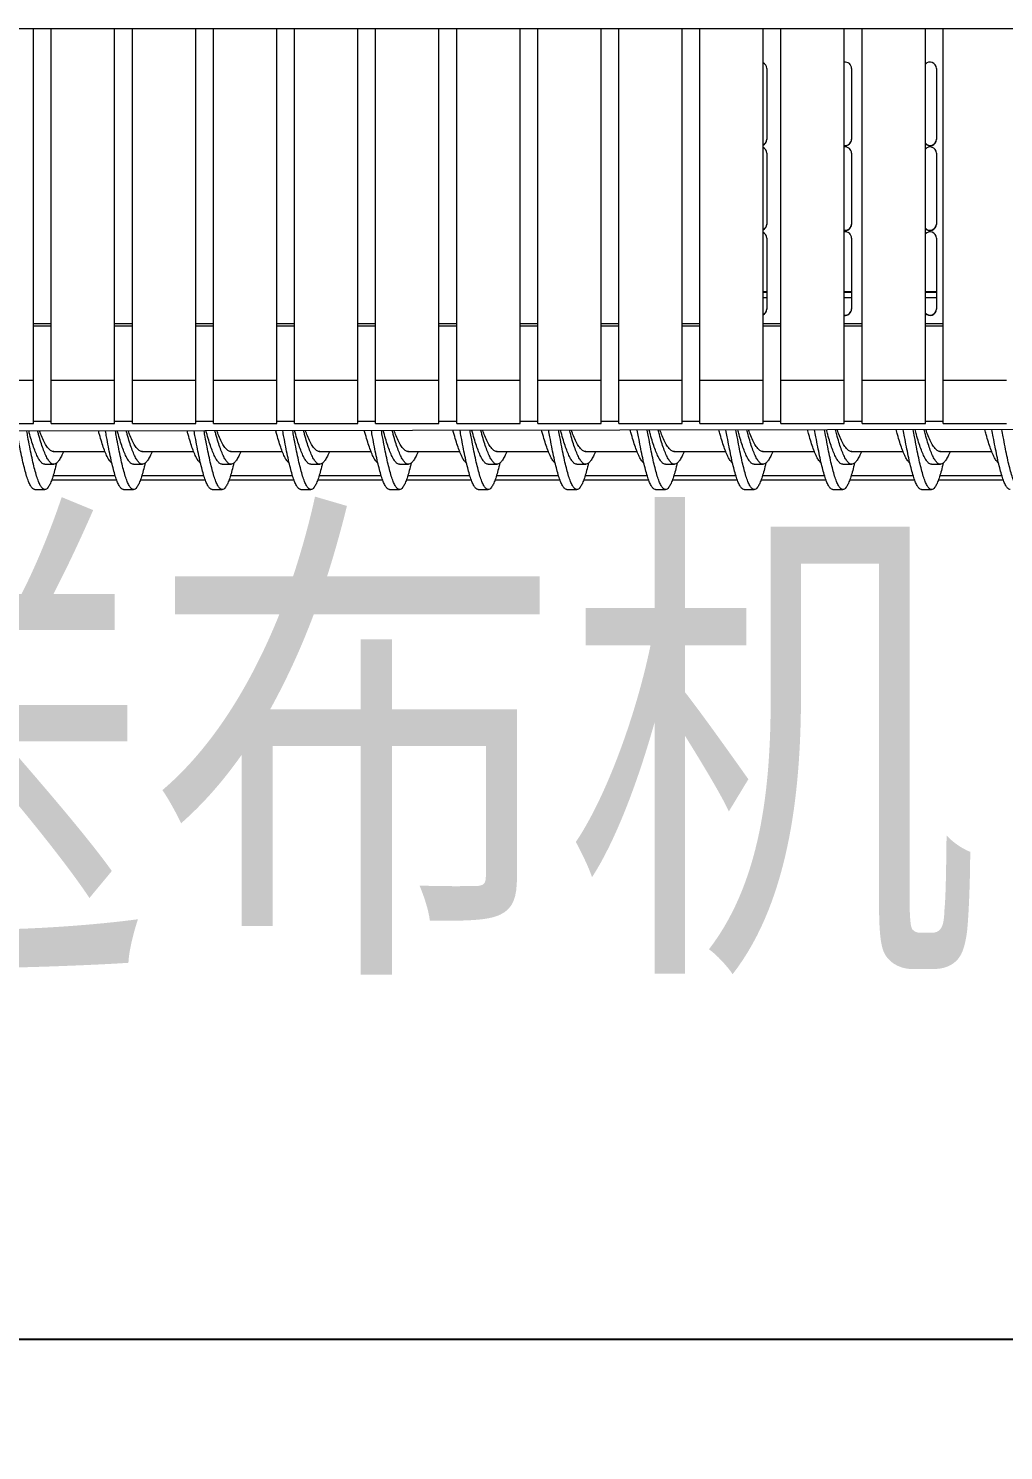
# Model space of a CAD drawing. Extents: x -2187 to 96136, y -11110 to 52208.
# Drawn here: x 25722 to 26491, y 14891 to 16014 of the extents above; entities that cross this region are included whole.
import ezdxf

# ---------------------------------------------------------------- set-up
doc = ezdxf.new("R2010")
doc.units = 0
doc.header["$LTSCALE"] = 1000
doc.header["$MEASUREMENT"] = 0
doc.styles.get("Standard").update_dxf_attribs({"font": 'gbenor.shx', "bigfont": 'gbcbig.shx'})
doc.styles.add('图纸中文说明', font='simplex.shx', dxfattribs={"width": 0.8, "bigfont": 'hztxt.shx'})
doc.dimstyles.new('ISO-25', dxfattribs={"dimscale": 70, "dimtxt": 2.5, "dimasz": 2.5, "dimexe": 1.25, "dimexo": 0.625, "dimtad": 1, "dimtxsty": 'Standard', "dimcen": 2.5, "dimadec": 0, "dimazin": 0, "dimtfac": 1, "dimtmove": 0, "dimatfit": 3, "dimfxl": 0, "dimarcsym": 0})

# ---------------------------------------------------------------- blocks, each defined once
blk = doc.blocks.new('*D94')
at = {"color": 0, "lineweight": -2}
for p, q in [((23094.7, 15676.6), (23094.7, 14891.4)), ((27594.7, 15676.6), (27594.7, 14891.4)), ((27419.7, 14978.9), (23269.7, 14978.9))]:
    blk.add_line(p, q, dxfattribs=at)
at = {"color": 0}
for points in [[(23269.7, 15008), (23269.7, 14949.7), (23094.7, 14978.9)], [(27419.7, 15008), (27419.7, 14949.7), (27594.7, 14978.9)]]:
    blk.add_solid(points, dxfattribs=at)
at = {"layer": 'Defpoints', "color": 0}
for p in [(23094.7, 15720.4), (27594.7, 15720.4), (23094.7, 14978.9)]:
    blk.add_point(p, dxfattribs=at)
at = {"color": 0, "insert": (25342.1, 15110.1), "char_height": 175, "attachment_point": 5}
blk.add_mtext('4500', dxfattribs=at)

msp = doc.modelspace()

# ---------------------------------------------------------------- linework, layer by layer
at = {"color": 7, "linetype": 'Continuous', "lineweight": 15}
for p, q in [((23700.999, 16013.557), (26987.999, 16013.557)), ((25725.692, 15735.621), (25725.692, 16013.557)), ((25739.692, 15735.621), (25739.692, 16013.557)), ((25789.692, 15735.621), (25789.692, 16013.557)), ((25803.692, 15735.621), (25803.692, 16013.557)), ((25853.692, 15735.621), (25853.692, 16013.557)), ((25867.692, 15735.621), (25867.692, 16013.557)), ((25917.692, 15735.621), (25917.692, 16013.557)), ((25931.692, 15735.621), (25931.692, 16013.557)), ((25981.692, 15735.621), (25981.692, 16013.557)), ((25995.692, 15735.621), (25995.692, 16013.557)), ((26045.692, 15735.621), (26045.692, 16013.557)), ((26059.692, 15735.621), (26059.692, 16013.557)), ((26109.692, 15735.621), (26109.692, 16013.557)), ((26123.692, 15735.621), (26123.692, 16013.557)), ((26173.692, 15735.621), (26173.692, 16013.557)), ((26187.692, 15735.621), (26187.692, 16013.557)), ((26237.692, 15735.621), (26237.692, 16013.557)), ((26251.692, 15735.621), (26251.692, 16013.557)), ((26301.692, 15735.621), (26301.692, 16013.557)), ((26315.692, 15735.621), (26315.692, 16013.557)), ((26365.692, 15735.621), (26365.692, 16013.557)), ((26379.692, 15735.621), (26379.692, 16013.557)), ((26429.692, 15735.621), (26429.692, 16013.557)), ((26443.692, 15735.621), (26443.692, 16013.557)), ((26304.437, 15982.066), (26304.437, 15925.932)), ((26371.437, 15982.066), (26371.437, 15925.932)), ((26438.437, 15982.066), (26438.437, 15925.932)), ((26304.437, 15915.099), (26304.437, 15858.965)), ((26371.437, 15915.099), (26371.437, 15858.965)), ((26438.437, 15915.099), (26438.437, 15858.965)), ((26304.437, 15848.132), (26304.437, 15791.998)), ((26371.437, 15848.132), (26371.437, 15791.998)), ((26438.437, 15848.132), (26438.437, 15791.998)), ((26304.437, 15805.103), (26301.692, 15805.103)), ((26371.437, 15805.103), (26365.692, 15805.103)), ((26438.437, 15805.103), (26429.692, 15805.103)), ((25725.692, 15779.004), (25739.692, 15779.004)), ((25789.692, 15779.004), (25803.692, 15779.004)), ((25853.692, 15779.004), (25867.692, 15779.004)), ((25917.692, 15779.004), (25931.692, 15779.004)), ((25981.692, 15779.004), (25995.692, 15779.004)), ((26045.692, 15779.004), (26059.692, 15779.004)), ((26109.692, 15779.004), (26123.692, 15779.004)), ((26173.692, 15779.004), (26187.692, 15779.004)), ((26237.692, 15779.004), (26251.692, 15779.004)), ((26301.692, 15779.004), (26315.692, 15779.004)), ((26365.692, 15779.004), (26379.692, 15779.004)), ((26429.692, 15779.004), (26443.692, 15779.004)), ((25725.692, 15735.621), (25675.692, 15735.621)), ((25725.692, 15701.74), (25725.692, 15735.621)), ((25789.692, 15735.621), (25739.692, 15735.621)), ((25739.692, 15701.74), (25739.692, 15735.621)), ((25789.692, 15701.74), (25789.692, 15735.621)), ((25853.692, 15735.621), (25803.692, 15735.621)), ((25803.692, 15701.74), (25803.692, 15735.621)), ((25853.692, 15701.74), (25853.692, 15735.621)), ((25917.692, 15735.621), (25867.692, 15735.621)), ((25867.692, 15701.74), (25867.692, 15735.621)), ((25917.692, 15701.74), (25917.692, 15735.621)), ((25981.692, 15735.621), (25931.692, 15735.621)), ((25931.692, 15701.74), (25931.692, 15735.621)), ((25981.692, 15701.74), (25981.692, 15735.621)), ((26045.692, 15735.621), (25995.692, 15735.621)), ((25995.692, 15701.74), (25995.692, 15735.621)), ((26045.692, 15701.74), (26045.692, 15735.621)), ((26109.692, 15735.621), (26059.692, 15735.621)), ((26059.692, 15701.74), (26059.692, 15735.621)), ((26109.692, 15701.74), (26109.692, 15735.621)), ((26173.692, 15735.621), (26123.692, 15735.621)), ((26123.692, 15701.74), (26123.692, 15735.621)), ((26173.692, 15701.74), (26173.692, 15735.621)), ((26237.692, 15735.621), (26187.692, 15735.621)), ((26187.692, 15701.74), (26187.692, 15735.621)), ((26237.692, 15701.74), (26237.692, 15735.621)), ((26301.692, 15735.621), (26251.692, 15735.621)), ((26251.692, 15701.74), (26251.692, 15735.621)), ((26301.692, 15701.74), (26301.692, 15735.621)), ((26365.692, 15735.621), (26315.692, 15735.621)), ((26315.692, 15701.74), (26315.692, 15735.621)), ((26365.692, 15701.74), (26365.692, 15735.621)), ((26429.692, 15735.621), (26379.692, 15735.621)), ((26379.692, 15701.74), (26379.692, 15735.621)), ((26429.692, 15701.74), (26429.692, 15735.621)), ((26493.692, 15735.621), (26443.692, 15735.621)), ((26443.692, 15701.74), (26443.692, 15735.621)), ((25675.692, 15701.74), (25725.692, 15701.74)), ((25725.692, 15703.603), (25739.692, 15703.603)), ((25739.692, 15701.74), (25789.692, 15701.74)), ((25789.692, 15703.603), (25803.692, 15703.603)), ((25803.692, 15701.74), (25853.692, 15701.74)), ((25853.692, 15703.603), (25867.692, 15703.603)), ((25867.692, 15701.74), (25917.692, 15701.74)), ((25917.692, 15703.603), (25931.692, 15703.603)), ((25931.692, 15701.74), (25981.692, 15701.74)), ((25981.692, 15703.603), (25995.692, 15703.603)), ((25995.692, 15701.74), (26045.692, 15701.74)), ((26045.692, 15703.603), (26059.692, 15703.603)), ((26059.692, 15701.74), (26109.692, 15701.74)), ((26109.692, 15703.603), (26123.692, 15703.603)), ((26123.692, 15701.74), (26173.692, 15701.74)), ((26173.692, 15703.603), (26187.692, 15703.603)), ((26187.692, 15701.74), (26237.692, 15701.74)), ((26237.692, 15703.603), (26251.692, 15703.603)), ((26251.692, 15701.74), (26301.692, 15701.74)), ((26301.692, 15703.603), (26315.692, 15703.603)), ((26315.692, 15701.74), (26365.692, 15701.74)), ((26365.692, 15703.603), (26379.692, 15703.603)), ((26379.692, 15701.74), (26429.692, 15701.74)), ((26429.692, 15703.603), (26443.692, 15703.603)), ((26443.692, 15701.74), (26493.692, 15701.74)), ((27003.639, 15697.98), (25431.515, 15695.306)), ((25741.122, 15679.603), (25782.113, 15679.603)), ((25811.122, 15679.603), (25852.113, 15679.603)), ((25881.122, 15679.603), (25922.113, 15679.603)), ((25951.122, 15679.603), (25992.113, 15679.603)), ((26021.122, 15679.603), (26062.113, 15679.603)), ((26091.122, 15679.603), (26132.113, 15679.603)), ((26161.122, 15679.603), (26202.113, 15679.603)), ((26231.122, 15679.603), (26272.113, 15679.603)), ((26301.122, 15679.603), (26342.113, 15679.603)), ((26371.122, 15679.603), (26412.113, 15679.603)), ((26441.122, 15679.603), (26482.113, 15679.603)), ((25734.564, 15669.679), (25741.622, 15669.679)), ((25804.564, 15669.679), (25811.622, 15669.679)), ((25874.564, 15669.679), (25881.622, 15669.679)), ((25944.564, 15669.679), (25951.622, 15669.679)), ((26014.564, 15669.679), (26021.622, 15669.679)), ((26084.564, 15669.679), (26091.622, 15669.679)), ((26154.564, 15669.679), (26161.622, 15669.679)), ((26224.564, 15669.679), (26231.622, 15669.679)), ((26294.564, 15669.679), (26301.622, 15669.679)), ((26364.564, 15669.679), (26371.622, 15669.679)), ((26434.564, 15669.679), (26441.622, 15669.679)), ((25791.342, 15657.106), (25739.921, 15657.106)), ((25861.342, 15657.106), (25809.921, 15657.106)), ((25931.342, 15657.106), (25879.921, 15657.106)), ((26001.342, 15657.106), (25949.921, 15657.106)), ((26071.342, 15657.106), (26019.921, 15657.106)), ((26141.342, 15657.106), (26089.921, 15657.106)), ((26211.342, 15657.106), (26159.921, 15657.106)), ((26281.342, 15657.106), (26229.921, 15657.106)), ((26351.342, 15657.106), (26299.921, 15657.106)), ((26421.342, 15657.106), (26369.921, 15657.106)), ((26491.342, 15657.106), (26439.921, 15657.106)), ((25726.679, 15649.679), (25734.564, 15649.679)), ((25796.679, 15649.679), (25804.564, 15649.679)), ((25866.679, 15649.679), (25874.564, 15649.679)), ((25936.679, 15649.679), (25944.564, 15649.679)), ((26006.679, 15649.679), (26014.564, 15649.679)), ((26076.679, 15649.679), (26084.564, 15649.679)), ((26146.679, 15649.679), (26154.564, 15649.679)), ((26216.679, 15649.679), (26224.564, 15649.679)), ((26286.679, 15649.679), (26294.564, 15649.679)), ((26356.679, 15649.679), (26364.564, 15649.679)), ((26426.679, 15649.679), (26434.564, 15649.679))]:
    msp.add_line(p, q, dxfattribs=at)
at = {"color": 8, "linetype": 'Continuous', "lineweight": 15}
for p, q in [((26304.437, 15805.603), (26301.692, 15805.603)), ((26304.437, 15800.995), (26301.692, 15800.995)), ((26371.437, 15805.603), (26365.692, 15805.603)), ((26371.437, 15800.995), (26365.692, 15800.995)), ((26438.437, 15805.603), (26429.692, 15805.603)), ((26438.437, 15800.995), (26429.692, 15800.995)), ((25739.692, 15780.574), (25725.692, 15780.574)), ((25803.692, 15780.574), (25789.692, 15780.574)), ((25867.692, 15780.574), (25853.692, 15780.574)), ((25931.692, 15780.574), (25917.692, 15780.574)), ((25995.692, 15780.574), (25981.692, 15780.574)), ((26059.692, 15780.574), (26045.692, 15780.574)), ((26123.692, 15780.574), (26109.692, 15780.574)), ((26187.692, 15780.574), (26173.692, 15780.574)), ((26251.692, 15780.574), (26237.692, 15780.574)), ((26315.692, 15780.574), (26301.692, 15780.574)), ((26379.692, 15780.574), (26365.692, 15780.574)), ((26443.692, 15780.574), (26429.692, 15780.574)), ((25790.148, 15660.606), (25741.089, 15660.606)), ((25860.148, 15660.606), (25811.089, 15660.606)), ((25930.148, 15660.606), (25881.089, 15660.606)), ((26000.148, 15660.606), (25951.089, 15660.606)), ((26070.148, 15660.606), (26021.089, 15660.606)), ((26140.148, 15660.606), (26091.089, 15660.606)), ((26210.148, 15660.606), (26161.089, 15660.606)), ((26280.148, 15660.606), (26231.089, 15660.606)), ((26350.148, 15660.606), (26301.089, 15660.606)), ((26420.148, 15660.606), (26371.089, 15660.606)), ((26490.148, 15660.606), (26441.089, 15660.606))]:
    msp.add_line(p, q, dxfattribs=at)
at = {"color": 7, "linetype": 'Continuous', "lineweight": 15}
for centre, radius, start, end in [((26299.519, 15982.049), 4.918, 0.200996, 63.780415), ((26366.463, 15982.021), 4.975, 0.522966, 98.915666), ((26433.429, 15981.995), 5.008, 0.811241, 138.27535), ((26299.519, 15926.21), 4.918, 296.219585, 359.799004), ((26299.519, 15925.949), 4.918, 296.219585, 359.799004), ((26366.463, 15926.238), 4.975, 261.084334, 359.477034), ((26366.451, 15925.992), 4.987, 261.245699, 359.315669), ((26433.429, 15926.263), 5.008, 221.72465, 359.188759), ((26433.428, 15926.007), 5.01, 221.771263, 359.142146), ((26299.519, 15915.082), 4.918, 0.200996, 63.780415), ((26366.463, 15915.054), 4.975, 0.522966, 98.915666), ((26433.429, 15915.028), 5.008, 0.811241, 138.27535), ((26299.519, 15859.243), 4.918, 296.219585, 359.799004), ((26299.519, 15858.982), 4.918, 296.219585, 359.799004), ((26366.463, 15859.271), 4.975, 261.084334, 359.477034), ((26366.451, 15859.025), 4.987, 261.245699, 359.315669), ((26433.429, 15859.296), 5.008, 221.72465, 359.188759), ((26433.428, 15859.04), 5.01, 221.771263, 359.142146), ((26299.519, 15848.115), 4.918, 0.200996, 63.780415), ((26366.463, 15848.087), 4.975, 0.522966, 98.915666), ((26433.429, 15848.061), 5.008, 0.811241, 138.27535), ((26299.519, 15792.276), 4.918, 296.219585, 359.799004), ((26299.519, 15792.015), 4.918, 296.219585, 359.799004), ((26366.463, 15792.304), 4.975, 261.084334, 359.477034), ((26366.451, 15792.058), 4.987, 261.245699, 359.315669), ((26433.429, 15792.33), 5.008, 221.72465, 359.188759), ((26433.428, 15792.073), 5.01, 221.771263, 359.142146)]:
    msp.add_arc(centre, radius, start, end, dxfattribs=at)
for points, knots in [([(25726.681, 15649.763), (25726.59, 15649.737), (25726.013, 15649.567), (25724.947, 15650.337), (25723.49, 15652.123), (25722.033, 15655.076), (25720.572, 15659.021), (25719.116, 15663.926), (25717.657, 15669.695), (25716.197, 15676.229), (25714.742, 15683.437), (25713.493, 15689.999), (25712.734, 15694.253), (25712.461, 15695.784)], [0, 0, 0, 0, 0.01918994, 0.12180591, 0.22434021, 0.32687451, 0.42949049, 0.53200249, 0.63458135, 0.7371602, 0.8396722, 0.94228818, 1, 1, 1, 1]), ([(25743.716, 15670.48), (25743.491, 15669.502), (25742.781, 15666.405), (25741.586, 15662.027), (25740.124, 15657.436), (25738.669, 15653.864), (25737.209, 15651.321), (25735.75, 15649.863), (25734.294, 15649.512), (25732.833, 15650.275), (25731.376, 15652.139), (25729.919, 15655.072), (25728.457, 15659.023), (25727.002, 15663.925), (25725.543, 15669.695), (25724.083, 15676.229), (25722.628, 15683.437), (25721.378, 15690.003), (25720.618, 15694.262), (25720.344, 15695.797)], [0, 0, 0, 0, 0.02882939, 0.09120963, 0.15363955, 0.21600622, 0.27841356, 0.34082091, 0.40318757, 0.4656175, 0.52799774, 0.59037797, 0.6528079, 0.71517456, 0.77758191, 0.83998925, 0.90235592, 0.96478584, 1, 1, 1, 1]), ([(25734.569, 15669.759), (25734.087, 15669.798), (25733.022, 15669.886), (25731.376, 15671.347), (25729.627, 15673.845), (25727.876, 15677.381), (25726.125, 15681.818), (25724.376, 15687.091), (25722.965, 15691.81), (25722.136, 15694.888), (25721.89, 15695.8)], [0, 0, 0, 0, 0.1138332, 0.25181726, 0.38980132, 0.52785571, 0.66591009, 0.80389415, 0.94187821, 1, 1, 1, 1]), ([(25749.151, 15679.603), (25749.078, 15679.405), (25748.422, 15677.617), (25747.182, 15675.053), (25745.433, 15672.096), (25743.684, 15670.269), (25741.933, 15669.51), (25740.182, 15669.869), (25738.433, 15671.327), (25736.684, 15673.851), (25734.933, 15677.38), (25733.182, 15681.818), (25731.433, 15687.091), (25730.021, 15691.814), (25729.191, 15694.896), (25728.944, 15695.812)], [0, 0, 0, 0, 0.01078518, 0.09740785, 0.1839864, 0.27056495, 0.35718762, 0.44381029, 0.53038884, 0.61696739, 0.70359006, 0.79021273, 0.87679128, 0.96336983, 1, 1, 1, 1]), ([(25741.62, 15679.77), (25741.286, 15679.734), (25740.224, 15679.616), (25738.433, 15680.858), (25736.246, 15683.38), (25734.059, 15687.207), (25732.132, 15691.389), (25730.935, 15694.57), (25730.466, 15695.815)], [0, 0, 0, 0, 0.08961293, 0.28571263, 0.48181232, 0.67791335, 0.87401703, 1, 1, 1, 1]), ([(25787.474, 15670.64), (25787.127, 15670.894), (25786.197, 15671.575), (25784.684, 15673.881), (25782.933, 15677.372), (25781.182, 15681.821), (25779.433, 15687.09), (25778.014, 15691.84), (25777.176, 15694.95), (25776.921, 15695.894)], [0, 0, 0, 0, 0.09867174, 0.26445491, 0.43032257, 0.59619022, 0.76197339, 0.92775656, 1, 1, 1, 1]), ([(25796.681, 15649.763), (25796.59, 15649.737), (25796.013, 15649.567), (25794.947, 15650.337), (25793.49, 15652.123), (25792.033, 15655.076), (25790.572, 15659.021), (25789.116, 15663.926), (25787.657, 15669.695), (25786.197, 15676.229), (25784.742, 15683.436), (25783.486, 15690.037), (25782.72, 15694.332), (25782.439, 15695.903)], [0, 0, 0, 0, 0.01916108, 0.12162277, 0.2240029, 0.32638304, 0.42884473, 0.53120259, 0.63362721, 0.73605184, 0.8384097, 0.94087139, 1, 1, 1, 1]), ([(25813.716, 15670.48), (25813.491, 15669.502), (25812.781, 15666.405), (25811.586, 15662.027), (25810.124, 15657.436), (25808.669, 15653.864), (25807.209, 15651.321), (25805.75, 15649.863), (25804.294, 15649.512), (25802.833, 15650.275), (25801.376, 15652.139), (25799.919, 15655.072), (25798.457, 15659.023), (25797.002, 15663.925), (25795.543, 15669.695), (25794.083, 15676.229), (25792.628, 15683.436), (25791.371, 15690.042), (25790.604, 15694.341), (25790.322, 15695.916)], [0, 0, 0, 0, 0.028803004, 0.091126144, 0.153498929, 0.215808513, 0.278158736, 0.340508959, 0.402818543, 0.465191329, 0.527514468, 0.589837608, 0.652210394, 0.714519978, 0.776870201, 0.839220424, 0.901530008, 0.963902793, 1, 1, 1, 1]), ([(25804.569, 15669.759), (25804.087, 15669.798), (25803.022, 15669.886), (25801.376, 15671.347), (25799.627, 15673.845), (25797.876, 15677.381), (25796.125, 15681.818), (25794.376, 15687.091), (25792.954, 15691.848), (25792.114, 15694.967), (25791.857, 15695.919)], [0, 0, 0, 0, 0.11354338, 0.25117613, 0.38880889, 0.52651179, 0.66421468, 0.80184744, 0.93948019, 1, 1, 1, 1]), ([(25819.151, 15679.603), (25819.078, 15679.405), (25818.422, 15677.617), (25817.182, 15675.053), (25815.433, 15672.096), (25813.684, 15670.269), (25811.933, 15669.51), (25810.182, 15669.869), (25808.433, 15671.327), (25806.684, 15673.851), (25804.933, 15677.38), (25803.182, 15681.819), (25801.433, 15687.091), (25800.01, 15691.852), (25799.169, 15694.974), (25798.911, 15695.931)], [0, 0, 0, 0, 0.01076793, 0.09725209, 0.1836922, 0.27013231, 0.35661647, 0.44310063, 0.52954074, 0.61598085, 0.70246501, 0.78894917, 0.87538928, 0.96182939, 1, 1, 1, 1]), ([(25811.62, 15679.77), (25811.286, 15679.734), (25810.224, 15679.616), (25808.433, 15680.858), (25806.246, 15683.38), (25804.059, 15687.207), (25802.117, 15691.425), (25800.904, 15694.648), (25800.421, 15695.934)], [0, 0, 0, 0, 0.08924584, 0.28454223, 0.47983862, 0.67513633, 0.87043669, 1, 1, 1, 1]), ([(25857.474, 15670.64), (25857.127, 15670.894), (25856.197, 15671.575), (25854.684, 15673.881), (25852.933, 15677.372), (25851.182, 15681.821), (25849.433, 15687.09), (25848.003, 15691.877), (25847.154, 15695.028), (25846.889, 15696.013)], [0, 0, 0, 0, 0.09837007, 0.26364638, 0.42900692, 0.59436745, 0.75964376, 0.92492007, 1, 1, 1, 1]), ([(25866.681, 15649.763), (25866.59, 15649.737), (25866.013, 15649.567), (25864.947, 15650.337), (25863.49, 15652.123), (25862.033, 15655.076), (25860.572, 15659.021), (25859.116, 15663.926), (25857.657, 15669.695), (25856.197, 15676.229), (25854.742, 15683.436), (25853.479, 15690.076), (25852.705, 15694.411), (25852.418, 15696.022)], [0, 0, 0, 0, 0.01913232, 0.12144018, 0.22366661, 0.32589304, 0.4282009, 0.53040509, 0.63267595, 0.7349468, 0.83715099, 0.93945886, 1, 1, 1, 1]), ([(25883.716, 15670.48), (25883.491, 15669.502), (25882.781, 15666.405), (25881.586, 15662.027), (25880.124, 15657.436), (25878.669, 15653.864), (25877.209, 15651.321), (25875.75, 15649.863), (25874.294, 15649.512), (25872.833, 15650.275), (25871.376, 15652.139), (25869.919, 15655.072), (25868.457, 15659.023), (25867.002, 15663.925), (25865.543, 15669.695), (25864.083, 15676.229), (25862.628, 15683.436), (25861.364, 15690.08), (25860.589, 15694.419), (25860.301, 15696.035)], [0, 0, 0, 0, 0.02877667, 0.09104281, 0.15335856, 0.21561117, 0.27790438, 0.34019758, 0.40245019, 0.46476594, 0.52703209, 0.58929823, 0.65161398, 0.71386659, 0.7761598, 0.838453, 0.90070561, 0.96302136, 1, 1, 1, 1]), ([(25874.569, 15669.759), (25874.087, 15669.798), (25873.022, 15669.886), (25871.376, 15671.347), (25869.627, 15673.845), (25867.876, 15677.381), (25866.125, 15681.818), (25864.376, 15687.09), (25862.943, 15691.885), (25862.092, 15695.045), (25861.825, 15696.038)], [0, 0, 0, 0, 0.11325503, 0.25053826, 0.3878215, 0.52517469, 0.66252789, 0.79981112, 0.93709435, 1, 1, 1, 1]), ([(25889.151, 15679.603), (25889.078, 15679.405), (25888.422, 15677.617), (25887.182, 15675.053), (25885.433, 15672.096), (25883.684, 15670.269), (25881.933, 15669.51), (25880.182, 15669.869), (25878.433, 15671.327), (25876.684, 15673.851), (25874.933, 15677.38), (25873.182, 15681.819), (25871.433, 15687.09), (25869.999, 15691.889), (25869.147, 15695.053), (25868.879, 15696.05)], [0, 0, 0, 0, 0.01075074, 0.09709684, 0.18339895, 0.26970106, 0.35604715, 0.44239324, 0.52869535, 0.61499746, 0.70134356, 0.78768965, 0.87399176, 0.96029387, 1, 1, 1, 1]), ([(25881.62, 15679.77), (25881.286, 15679.734), (25880.224, 15679.616), (25878.433, 15680.858), (25876.246, 15683.38), (25874.059, 15687.206), (25872.102, 15691.461), (25870.874, 15694.726), (25870.375, 15696.053)], [0, 0, 0, 0, 0.08888174, 0.28338138, 0.47788102, 0.67238198, 0.86688557, 1, 1, 1, 1]), ([(25927.474, 15670.64), (25927.127, 15670.894), (25926.197, 15671.575), (25924.684, 15673.881), (25922.933, 15677.372), (25921.182, 15681.821), (25919.433, 15687.089), (25917.992, 15691.915), (25917.133, 15695.107), (25916.857, 15696.132)], [0, 0, 0, 0, 0.098070233, 0.262842774, 0.427699285, 0.592555795, 0.757328337, 0.922100878, 1, 1, 1, 1]), ([(25936.681, 15649.763), (25936.59, 15649.737), (25936.013, 15649.567), (25934.947, 15650.337), (25933.49, 15652.123), (25932.033, 15655.076), (25930.572, 15659.021), (25929.116, 15663.926), (25927.657, 15669.695), (25926.197, 15676.229), (25924.742, 15683.436), (25923.472, 15690.114), (25922.691, 15694.489), (25922.396, 15696.141)], [0, 0, 0, 0, 0.019103635, 0.121258132, 0.223331319, 0.325404505, 0.427559002, 0.529609987, 0.631727531, 0.733845075, 0.835896059, 0.938050556, 1, 1, 1, 1]), ([(25953.716, 15670.48), (25953.491, 15669.502), (25952.781, 15666.405), (25951.586, 15662.027), (25950.124, 15657.436), (25948.669, 15653.864), (25947.209, 15651.321), (25945.75, 15649.863), (25944.294, 15649.512), (25942.833, 15650.275), (25941.376, 15652.139), (25939.919, 15655.072), (25938.457, 15659.023), (25937.002, 15663.925), (25935.543, 15669.695), (25934.083, 15676.229), (25932.628, 15683.436), (25931.357, 15690.118), (25930.575, 15694.498), (25930.28, 15696.154)], [0, 0, 0, 0, 0.02875037, 0.09095964, 0.15321845, 0.21541418, 0.27765048, 0.33988677, 0.40208251, 0.46434132, 0.52655058, 0.58875985, 0.65101866, 0.71321439, 0.77545069, 0.83768698, 0.89988271, 0.96214153, 1, 1, 1, 1]), ([(25944.569, 15669.759), (25944.087, 15669.798), (25943.022, 15669.886), (25941.376, 15671.347), (25939.627, 15673.845), (25937.876, 15677.381), (25936.125, 15681.818), (25934.376, 15687.09), (25932.933, 15691.923), (25932.071, 15695.124), (25931.793, 15696.157)], [0, 0, 0, 0, 0.11296814, 0.24990363, 0.38683911, 0.52384437, 0.66084964, 0.79778512, 0.9347206, 1, 1, 1, 1]), ([(25959.151, 15679.603), (25959.078, 15679.405), (25958.422, 15677.617), (25957.182, 15675.053), (25955.433, 15672.096), (25953.684, 15670.269), (25951.933, 15669.51), (25950.182, 15669.869), (25948.433, 15671.327), (25946.684, 15673.851), (25944.933, 15677.38), (25943.182, 15681.819), (25941.433, 15687.09), (25939.989, 15691.927), (25939.126, 15695.132), (25938.847, 15696.169)], [0, 0, 0, 0, 0.01073361, 0.09694207, 0.18310662, 0.26927118, 0.35547964, 0.4416881, 0.52785266, 0.61401721, 0.70022567, 0.78643414, 0.87259869, 0.95876324, 1, 1, 1, 1]), ([(25951.62, 15679.77), (25951.286, 15679.734), (25950.224, 15679.616), (25948.433, 15680.858), (25946.246, 15683.38), (25944.059, 15687.205), (25942.086, 15691.496), (25940.843, 15694.804), (25940.329, 15696.172)], [0, 0, 0, 0, 0.0885206, 0.28222997, 0.47593933, 0.66965, 0.8633633, 1, 1, 1, 1]), ([(25997.474, 15670.64), (25997.127, 15670.894), (25996.197, 15671.575), (25994.684, 15673.881), (25992.933, 15677.372), (25991.182, 15681.821), (25989.433, 15687.089), (25987.981, 15691.953), (25987.111, 15695.186), (25986.824, 15696.251)], [0, 0, 0, 0, 0.09777222, 0.26204405, 0.4263996, 0.59075515, 0.75502698, 0.91929882, 1, 1, 1, 1]), ([(26006.681, 15649.763), (26006.59, 15649.737), (26006.013, 15649.567), (26004.947, 15650.337), (26003.49, 15652.123), (26002.033, 15655.076), (26000.572, 15659.021), (25999.116, 15663.926), (25997.657, 15669.695), (25996.197, 15676.229), (25994.742, 15683.435), (25993.465, 15690.153), (25992.677, 15694.568), (25992.375, 15696.26)], [0, 0, 0, 0, 0.019075041, 0.121076631, 0.222997034, 0.324917436, 0.426919027, 0.528817261, 0.630781954, 0.732746648, 0.834644881, 0.936646472, 1, 1, 1, 1]), ([(26023.716, 15670.48), (26023.491, 15669.502), (26022.781, 15666.405), (26021.586, 15662.027), (26020.124, 15657.436), (26018.669, 15653.864), (26017.209, 15651.321), (26015.75, 15649.863), (26014.294, 15649.512), (26012.833, 15650.275), (26011.376, 15652.139), (26009.919, 15655.072), (26008.457, 15659.023), (26007.002, 15663.925), (26005.543, 15669.695), (26004.083, 15676.229), (26002.628, 15683.435), (26001.349, 15690.157), (26000.561, 15694.577), (26000.258, 15696.273)], [0, 0, 0, 0, 0.02872413, 0.09087661, 0.1530786, 0.21521756, 0.27739705, 0.33957653, 0.40171549, 0.46391748, 0.52606996, 0.58822244, 0.65042443, 0.71256339, 0.77474288, 0.83692236, 0.89906132, 0.96126331, 1, 1, 1, 1]), ([(26014.569, 15669.759), (26014.087, 15669.798), (26013.022, 15669.886), (26011.376, 15671.347), (26009.627, 15673.845), (26007.876, 15677.381), (26006.125, 15681.819), (26004.376, 15687.089), (26002.922, 15691.961), (26002.049, 15695.202), (26001.76, 15696.276)], [0, 0, 0, 0, 0.11268271, 0.2492722, 0.38586168, 0.52252078, 0.65917987, 0.79576936, 0.93235884, 1, 1, 1, 1]), ([(26029.151, 15679.603), (26029.078, 15679.405), (26028.422, 15677.617), (26027.182, 15675.053), (26025.433, 15672.096), (26023.684, 15670.269), (26021.933, 15669.51), (26020.182, 15669.869), (26018.433, 15671.327), (26016.684, 15673.851), (26014.933, 15677.38), (26013.182, 15681.819), (26011.433, 15687.089), (26009.978, 15691.965), (26009.104, 15695.21), (26008.814, 15696.288)], [0, 0, 0, 0, 0.010716527, 0.0967878, 0.182815233, 0.268842666, 0.354913939, 0.440985212, 0.527012645, 0.613040078, 0.699111351, 0.785182624, 0.871210058, 0.957237491, 1, 1, 1, 1]), ([(26021.62, 15679.77), (26021.286, 15679.734), (26020.224, 15679.616), (26018.433, 15680.858), (26016.246, 15683.381), (26014.059, 15687.204), (26012.071, 15691.532), (26010.812, 15694.881), (26010.283, 15696.291)], [0, 0, 0, 0, 0.08816239, 0.28108787, 0.47401335, 0.66694014, 0.85986954, 1, 1, 1, 1]), ([(26067.474, 15670.64), (26067.127, 15670.894), (26066.197, 15671.575), (26064.684, 15673.881), (26062.933, 15677.372), (26061.182, 15681.821), (26059.433, 15687.088), (26057.97, 15691.99), (26057.089, 15695.264), (26056.792, 15696.37)], [0, 0, 0, 0, 0.09747601, 0.26125017, 0.42510779, 0.58896541, 0.75273957, 0.91651373, 1, 1, 1, 1]), ([(26076.681, 15649.763), (26076.59, 15649.737), (26076.013, 15649.567), (26074.947, 15650.337), (26073.49, 15652.123), (26072.033, 15655.076), (26070.572, 15659.021), (26069.116, 15663.926), (26067.657, 15669.695), (26066.197, 15676.23), (26064.742, 15683.435), (26063.457, 15690.191), (26062.663, 15694.647), (26062.354, 15696.379)], [0, 0, 0, 0, 0.01904653, 0.12089567, 0.22266375, 0.32443182, 0.42628097, 0.5280269, 0.6298392, 0.7316515, 0.83339744, 0.93524658, 1, 1, 1, 1]), ([(26093.716, 15670.48), (26093.491, 15669.502), (26092.781, 15666.405), (26091.586, 15662.027), (26090.124, 15657.436), (26088.669, 15653.864), (26087.209, 15651.321), (26085.75, 15649.863), (26084.294, 15649.512), (26082.833, 15650.275), (26081.376, 15652.139), (26079.919, 15655.072), (26078.457, 15659.023), (26077.002, 15663.925), (26075.543, 15669.695), (26074.083, 15676.23), (26072.628, 15683.435), (26071.342, 15690.195), (26070.547, 15694.656), (26070.237, 15696.393)], [0, 0, 0, 0, 0.02869794, 0.09079374, 0.152939, 0.21502129, 0.27714408, 0.33926686, 0.40134915, 0.46349442, 0.52559021, 0.58768601, 0.64983128, 0.71191357, 0.77403635, 0.83615914, 0.89824143, 0.96038669, 1, 1, 1, 1]), ([(26084.569, 15669.759), (26084.087, 15669.798), (26083.022, 15669.886), (26081.376, 15671.347), (26079.627, 15673.845), (26077.876, 15677.381), (26076.125, 15681.819), (26074.376, 15687.089), (26072.911, 15691.998), (26072.028, 15695.281), (26071.728, 15696.395)], [0, 0, 0, 0, 0.11239871, 0.24864395, 0.38488918, 0.52120385, 0.65751852, 0.79376375, 0.93000899, 1, 1, 1, 1]), ([(26099.151, 15679.603), (26099.078, 15679.405), (26098.422, 15677.617), (26097.182, 15675.053), (26095.433, 15672.096), (26093.684, 15670.269), (26091.933, 15669.51), (26090.182, 15669.869), (26088.433, 15671.327), (26086.684, 15673.851), (26084.933, 15677.38), (26083.182, 15681.819), (26081.433, 15687.088), (26079.967, 15692.002), (26079.083, 15695.289), (26078.782, 15696.407)], [0, 0, 0, 0, 0.0106995, 0.09663402, 0.18252477, 0.26841552, 0.35435003, 0.44028455, 0.5261753, 0.61206605, 0.69800057, 0.78393509, 0.86982584, 0.95571658, 1, 1, 1, 1]), ([(26091.62, 15679.77), (26091.286, 15679.734), (26090.224, 15679.616), (26088.433, 15680.858), (26086.246, 15683.381), (26084.059, 15687.204), (26082.056, 15691.568), (26080.782, 15694.959), (26080.237, 15696.41)], [0, 0, 0, 0, 0.08780706, 0.27995498, 0.4721029, 0.66425212, 0.85640395, 1, 1, 1, 1]), ([(26137.474, 15670.64), (26137.127, 15670.894), (26136.197, 15671.575), (26134.684, 15673.881), (26132.933, 15677.372), (26131.182, 15681.821), (26129.433, 15687.088), (26127.96, 15692.028), (26127.068, 15695.343), (26126.76, 15696.489)], [0, 0, 0, 0, 0.097181592, 0.260461085, 0.423823785, 0.587186486, 0.750465979, 0.913745472, 1, 1, 1, 1]), ([(26146.681, 15649.763), (26146.59, 15649.737), (26146.013, 15649.567), (26144.947, 15650.337), (26143.49, 15652.123), (26142.033, 15655.076), (26140.572, 15659.021), (26139.116, 15663.926), (26137.657, 15669.695), (26136.197, 15676.23), (26134.742, 15683.435), (26133.45, 15690.229), (26132.648, 15694.726), (26132.332, 15696.498)], [0, 0, 0, 0, 0.01901811, 0.12071526, 0.22233146, 0.32394766, 0.42564481, 0.52723891, 0.62889927, 0.73055963, 0.83215373, 0.93385088, 1, 1, 1, 1]), ([(26163.716, 15670.48), (26163.491, 15669.502), (26162.781, 15666.405), (26161.586, 15662.027), (26160.124, 15657.436), (26158.669, 15653.864), (26157.209, 15651.321), (26155.75, 15649.863), (26154.294, 15649.512), (26152.833, 15650.275), (26151.376, 15652.139), (26149.919, 15655.072), (26148.457, 15659.023), (26147.002, 15663.925), (26145.543, 15669.695), (26144.083, 15676.23), (26142.628, 15683.435), (26141.335, 15690.234), (26140.532, 15694.735), (26140.215, 15696.512)], [0, 0, 0, 0, 0.02867179, 0.09071101, 0.15279966, 0.21482538, 0.27689157, 0.33895775, 0.40098348, 0.46307212, 0.52511134, 0.58715057, 0.64923921, 0.71126494, 0.77333112, 0.8353973, 0.89742303, 0.95951167, 1, 1, 1, 1]), ([(26154.569, 15669.759), (26154.087, 15669.798), (26153.022, 15669.886), (26151.376, 15671.347), (26149.627, 15673.845), (26147.876, 15677.381), (26146.125, 15681.819), (26144.376, 15687.088), (26142.9, 15692.036), (26142.006, 15695.36), (26141.696, 15696.514)], [0, 0, 0, 0, 0.11211614, 0.24801886, 0.38392157, 0.51989355, 0.65586552, 0.79176824, 0.92767095, 1, 1, 1, 1]), ([(26169.151, 15679.603), (26169.078, 15679.405), (26168.422, 15677.617), (26167.182, 15675.053), (26165.433, 15672.096), (26163.684, 15670.269), (26161.933, 15669.51), (26160.182, 15669.869), (26158.433, 15671.327), (26156.684, 15673.851), (26154.933, 15677.38), (26153.182, 15681.819), (26151.433, 15687.088), (26149.956, 15692.04), (26149.061, 15695.368), (26148.749, 15696.526)], [0, 0, 0, 0, 0.01068253, 0.09648073, 0.18223522, 0.26798972, 0.35378792, 0.43958612, 0.52534061, 0.61109511, 0.69689331, 0.78269151, 0.86844601, 0.9542005, 1, 1, 1, 1]), ([(26161.62, 15679.77), (26161.286, 15679.734), (26160.224, 15679.616), (26158.433, 15680.858), (26156.246, 15683.381), (26154.059, 15687.203), (26152.041, 15691.603), (26150.751, 15695.037), (26150.191, 15696.528)], [0, 0, 0, 0, 0.08745458, 0.27883119, 0.47020779, 0.66158568, 0.85296617, 1, 1, 1, 1]), ([(26207.474, 15670.64), (26207.127, 15670.894), (26206.197, 15671.575), (26204.684, 15673.881), (26202.933, 15677.372), (26201.182, 15681.822), (26199.433, 15687.087), (26197.949, 15692.066), (26197.046, 15695.421), (26196.727, 15696.608)], [0, 0, 0, 0, 0.09688895, 0.25967675, 0.42254751, 0.58541827, 0.74820608, 0.91099388, 1, 1, 1, 1]), ([(26216.681, 15649.763), (26216.59, 15649.737), (26216.013, 15649.567), (26214.947, 15650.337), (26213.49, 15652.123), (26212.033, 15655.076), (26210.572, 15659.021), (26209.116, 15663.926), (26207.657, 15669.695), (26206.197, 15676.23), (26204.742, 15683.435), (26203.443, 15690.268), (26202.634, 15694.805), (26202.311, 15696.617)], [0, 0, 0, 0, 0.01898977, 0.12053538, 0.22200016, 0.32346494, 0.42501055, 0.52645326, 0.62796213, 0.72947101, 0.83091372, 0.93245933, 1, 1, 1, 1]), ([(26233.716, 15670.48), (26233.491, 15669.502), (26232.781, 15666.405), (26231.586, 15662.027), (26230.124, 15657.436), (26228.669, 15653.864), (26227.209, 15651.321), (26225.75, 15649.863), (26224.294, 15649.512), (26222.833, 15650.275), (26221.376, 15652.139), (26219.919, 15655.072), (26218.457, 15659.023), (26217.002, 15663.925), (26215.543, 15669.695), (26214.083, 15676.23), (26212.628, 15683.435), (26211.328, 15690.272), (26210.518, 15694.814), (26210.194, 15696.631)], [0, 0, 0, 0, 0.02864569, 0.09062844, 0.15266056, 0.21462983, 0.27663952, 0.3386492, 0.40061847, 0.46265059, 0.52463334, 0.58661609, 0.64864822, 0.71061748, 0.77262717, 0.83463685, 0.89660612, 0.95863825, 1, 1, 1, 1]), ([(26224.569, 15669.759), (26224.087, 15669.798), (26223.022, 15669.886), (26221.376, 15671.347), (26219.627, 15673.845), (26217.876, 15677.381), (26216.125, 15681.819), (26214.376, 15687.088), (26212.889, 15692.074), (26211.984, 15695.438), (26211.663, 15696.633)], [0, 0, 0, 0, 0.11183499, 0.2473969, 0.38295882, 0.51858981, 0.65422081, 0.78978273, 0.92534464, 1, 1, 1, 1]), ([(26239.151, 15679.603), (26239.078, 15679.405), (26238.422, 15677.617), (26237.182, 15675.053), (26235.433, 15672.096), (26233.684, 15670.269), (26231.933, 15669.51), (26230.182, 15669.869), (26228.433, 15671.327), (26226.684, 15673.851), (26224.933, 15677.38), (26223.182, 15681.819), (26221.433, 15687.088), (26219.945, 15692.077), (26219.039, 15695.446), (26218.717, 15696.645)], [0, 0, 0, 0, 0.01066561, 0.09632792, 0.1819466, 0.26756527, 0.35322758, 0.43888989, 0.52450857, 0.61012725, 0.69578956, 0.78145187, 0.86707055, 0.95268923, 1, 1, 1, 1]), ([(26231.62, 15679.77), (26231.286, 15679.734), (26230.224, 15679.616), (26228.433, 15680.858), (26226.246, 15683.381), (26224.059, 15687.202), (26222.025, 15691.639), (26220.721, 15695.114), (26220.145, 15696.647)], [0, 0, 0, 0, 0.08710493, 0.27771638, 0.46832783, 0.65894057, 0.84955589, 1, 1, 1, 1]), ([(26277.474, 15670.64), (26277.127, 15670.894), (26276.197, 15671.575), (26274.684, 15673.881), (26272.933, 15677.371), (26271.182, 15681.822), (26269.433, 15687.087), (26267.938, 15692.103), (26267.025, 15695.5), (26266.695, 15696.727)], [0, 0, 0, 0, 0.096598058, 0.258897126, 0.421278903, 0.583660681, 0.745959749, 0.908258818, 1, 1, 1, 1]), ([(26286.681, 15649.763), (26286.59, 15649.737), (26286.013, 15649.567), (26284.947, 15650.337), (26283.49, 15652.123), (26282.033, 15655.076), (26280.572, 15659.021), (26279.116, 15663.926), (26277.657, 15669.695), (26276.197, 15676.23), (26274.742, 15683.434), (26273.436, 15690.306), (26272.62, 15694.884), (26272.289, 15696.736)], [0, 0, 0, 0, 0.01896151, 0.12035603, 0.22166984, 0.32298365, 0.42437817, 0.52566995, 0.62702779, 0.72838563, 0.8296774, 0.93107192, 1, 1, 1, 1]), ([(26303.716, 15670.48), (26303.491, 15669.502), (26302.781, 15666.405), (26301.586, 15662.027), (26300.124, 15657.436), (26298.669, 15653.864), (26297.209, 15651.321), (26295.75, 15649.863), (26294.294, 15649.512), (26292.833, 15650.275), (26291.376, 15652.139), (26289.919, 15655.072), (26288.457, 15659.023), (26287.002, 15663.925), (26285.543, 15669.695), (26284.083, 15676.23), (26282.628, 15683.434), (26281.321, 15690.311), (26280.504, 15694.893), (26280.173, 15696.75)], [0, 0, 0, 0, 0.02861964, 0.09054602, 0.15252173, 0.21443464, 0.27638793, 0.33834122, 0.40025412, 0.46222983, 0.52415621, 0.58608259, 0.6480583, 0.70997121, 0.7719245, 0.83387779, 0.8957907, 0.95776641, 1, 1, 1, 1]), ([(26294.569, 15669.759), (26294.087, 15669.798), (26293.022, 15669.886), (26291.376, 15671.347), (26289.627, 15673.845), (26287.876, 15677.381), (26286.125, 15681.819), (26284.376, 15687.087), (26282.879, 15692.111), (26281.963, 15695.517), (26281.631, 15696.752)], [0, 0, 0, 0, 0.11155524, 0.24677806, 0.38200088, 0.5172926, 0.65258433, 0.78780715, 0.92302997, 1, 1, 1, 1]), ([(26309.151, 15679.603), (26309.078, 15679.405), (26308.422, 15677.617), (26307.182, 15675.053), (26305.433, 15672.096), (26303.684, 15670.269), (26301.933, 15669.51), (26300.182, 15669.869), (26298.433, 15671.327), (26296.684, 15673.851), (26294.933, 15677.38), (26293.182, 15681.82), (26291.433, 15687.087), (26289.935, 15692.115), (26289.018, 15695.525), (26288.685, 15696.764)], [0, 0, 0, 0, 0.01064874, 0.09617559, 0.18165888, 0.26714217, 0.35266902, 0.43819587, 0.52367916, 0.60916245, 0.6946893, 0.78021615, 0.86569944, 0.95118273, 1, 1, 1, 1]), ([(26301.62, 15679.77), (26301.286, 15679.734), (26300.224, 15679.616), (26298.433, 15680.858), (26296.246, 15683.381), (26294.059, 15687.202), (26292.01, 15691.675), (26290.69, 15695.192), (26290.099, 15696.766)], [0, 0, 0, 0, 0.08675806, 0.27661045, 0.46646284, 0.65631652, 0.84617276, 1, 1, 1, 1]), ([(26347.474, 15670.64), (26347.127, 15670.894), (26346.197, 15671.575), (26344.684, 15673.881), (26342.933, 15677.371), (26341.182, 15681.822), (26339.433, 15687.086), (26337.927, 15692.141), (26337.003, 15695.579), (26336.662, 15696.846)], [0, 0, 0, 0, 0.09630891, 0.25812217, 0.42001789, 0.58191361, 0.74372687, 0.90554013, 1, 1, 1, 1]), ([(26356.681, 15649.763), (26356.59, 15649.737), (26356.013, 15649.567), (26354.947, 15650.337), (26353.49, 15652.123), (26352.033, 15655.076), (26350.572, 15659.021), (26349.116, 15663.926), (26347.657, 15669.695), (26346.197, 15676.23), (26344.742, 15683.434), (26343.429, 15690.345), (26342.605, 15694.963), (26342.268, 15696.855)], [0, 0, 0, 0, 0.01893334, 0.12017722, 0.22134051, 0.3225038, 0.42374768, 0.52488896, 0.62609622, 0.72730347, 0.82844476, 0.92968863, 1, 1, 1, 1]), ([(26373.716, 15670.48), (26373.491, 15669.502), (26372.781, 15666.405), (26371.586, 15662.027), (26370.124, 15657.436), (26368.669, 15653.864), (26367.209, 15651.321), (26365.75, 15649.863), (26364.294, 15649.512), (26362.833, 15650.275), (26361.376, 15652.139), (26359.919, 15655.072), (26358.457, 15659.023), (26357.002, 15663.925), (26355.543, 15669.695), (26354.083, 15676.23), (26352.628, 15683.434), (26351.314, 15690.349), (26350.489, 15694.971), (26350.151, 15696.869)], [0, 0, 0, 0, 0.02859363, 0.09046374, 0.15238314, 0.21423979, 0.27613679, 0.33803379, 0.39989044, 0.46180984, 0.52367995, 0.58555006, 0.64746946, 0.70932611, 0.77122311, 0.8331201, 0.89497676, 0.95689615, 1, 1, 1, 1]), ([(26364.569, 15669.759), (26364.087, 15669.798), (26363.022, 15669.886), (26361.376, 15671.347), (26359.627, 15673.845), (26357.876, 15677.381), (26356.125, 15681.819), (26354.376, 15687.087), (26352.868, 15692.149), (26351.941, 15695.595), (26351.598, 15696.871)], [0, 0, 0, 0, 0.11127689, 0.2461623, 0.38104772, 0.51600187, 0.65095602, 0.78584143, 0.92072684, 1, 1, 1, 1]), ([(26379.151, 15679.603), (26379.078, 15679.405), (26378.422, 15677.617), (26377.182, 15675.053), (26375.433, 15672.096), (26373.684, 15670.269), (26371.933, 15669.51), (26370.182, 15669.869), (26368.433, 15671.327), (26366.684, 15673.851), (26364.933, 15677.379), (26363.182, 15681.82), (26361.433, 15687.087), (26359.924, 15692.153), (26358.996, 15695.603), (26358.652, 15696.883)], [0, 0, 0, 0, 0.01063193, 0.09602375, 0.181372076, 0.266720402, 0.352112222, 0.437504042, 0.522852368, 0.608200694, 0.693592514, 0.778984334, 0.86433266, 0.949680986, 1, 1, 1, 1]), ([(26371.62, 15679.77), (26371.286, 15679.734), (26370.224, 15679.616), (26368.433, 15680.858), (26366.246, 15683.382), (26364.059, 15687.201), (26361.995, 15691.71), (26360.66, 15695.27), (26360.053, 15696.885)], [0, 0, 0, 0, 0.08641394, 0.27551329, 0.46461265, 0.65371328, 0.84281648, 1, 1, 1, 1]), ([(26417.474, 15670.64), (26417.127, 15670.894), (26416.197, 15671.575), (26414.684, 15673.881), (26412.933, 15677.371), (26411.182, 15681.822), (26409.433, 15687.086), (26407.917, 15692.179), (26406.982, 15695.657), (26406.63, 15696.965)], [0, 0, 0, 0, 0.09602149, 0.25735184, 0.4187644, 0.58017696, 0.74150731, 0.90283766, 1, 1, 1, 1]), ([(26426.681, 15649.763), (26426.59, 15649.737), (26426.013, 15649.567), (26424.947, 15650.337), (26423.49, 15652.123), (26422.033, 15655.076), (26420.572, 15659.021), (26419.116, 15663.926), (26417.657, 15669.695), (26416.197, 15676.23), (26414.742, 15683.434), (26413.422, 15690.383), (26412.591, 15695.041), (26412.247, 15696.974)], [0, 0, 0, 0, 0.01890526, 0.11999894, 0.22101215, 0.32202537, 0.42311905, 0.5241103, 0.62516741, 0.72622452, 0.82721577, 0.92830945, 1, 1, 1, 1]), ([(26443.716, 15670.48), (26443.491, 15669.502), (26442.781, 15666.405), (26441.586, 15662.027), (26440.124, 15657.436), (26438.669, 15653.864), (26437.209, 15651.321), (26435.75, 15649.863), (26434.294, 15649.512), (26432.833, 15650.275), (26431.376, 15652.139), (26429.919, 15655.072), (26428.457, 15659.023), (26427.002, 15663.925), (26425.543, 15669.695), (26424.083, 15676.23), (26422.628, 15683.434), (26421.307, 15690.387), (26420.475, 15695.05), (26420.13, 15696.988)], [0, 0, 0, 0, 0.02856768, 0.09038162, 0.15224481, 0.21404531, 0.27588611, 0.33772692, 0.39952742, 0.4613906, 0.52320455, 0.58501849, 0.64688168, 0.70868218, 0.77052299, 0.83236379, 0.89416429, 0.95602748, 1, 1, 1, 1]), ([(26434.569, 15669.759), (26434.087, 15669.798), (26433.022, 15669.886), (26431.376, 15671.347), (26429.627, 15673.845), (26427.876, 15677.381), (26426.125, 15681.819), (26424.376, 15687.086), (26422.857, 15692.186), (26421.92, 15695.674), (26421.566, 15696.99)], [0, 0, 0, 0, 0.11099993, 0.24554962, 0.3800993, 0.51471756, 0.64933581, 0.7838855, 0.91843519, 1, 1, 1, 1]), ([(26449.151, 15679.603), (26449.078, 15679.405), (26448.422, 15677.617), (26447.182, 15675.053), (26445.433, 15672.096), (26443.684, 15670.269), (26441.933, 15669.51), (26440.182, 15669.869), (26438.433, 15671.327), (26436.684, 15673.851), (26434.933, 15677.379), (26433.182, 15681.82), (26431.433, 15687.086), (26429.913, 15692.19), (26428.975, 15695.682), (26428.62, 15697.002)], [0, 0, 0, 0, 0.01061517, 0.09587238, 0.18108617, 0.26629996, 0.35155718, 0.43681439, 0.52202818, 0.60724197, 0.69249919, 0.7777564, 0.86297019, 0.94818398, 1, 1, 1, 1]), ([(26441.62, 15679.77), (26441.286, 15679.734), (26440.224, 15679.616), (26438.433, 15680.857), (26436.246, 15683.382), (26434.059, 15687.2), (26431.979, 15691.746), (26430.629, 15695.347), (26430.008, 15697.004)], [0, 0, 0, 0, 0.08607254, 0.27442481, 0.46277707, 0.65113062, 0.83948671, 1, 1, 1, 1]), ([(26487.474, 15670.64), (26487.127, 15670.894), (26486.197, 15671.575), (26484.684, 15673.881), (26482.933, 15677.371), (26481.182, 15681.822), (26479.433, 15687.085), (26477.906, 15692.216), (26476.96, 15695.736), (26476.598, 15697.084)], [0, 0, 0, 0, 0.09573578, 0.25658609, 0.41751837, 0.57845065, 0.73930097, 0.90015128, 1, 1, 1, 1]), ([(26496.681, 15649.763), (26496.59, 15649.737), (26496.013, 15649.567), (26494.947, 15650.337), (26493.49, 15652.123), (26492.033, 15655.076), (26490.572, 15659.021), (26489.116, 15663.926), (26487.657, 15669.695), (26486.197, 15676.23), (26484.742, 15683.434), (26483.415, 15690.422), (26482.577, 15695.12), (26482.225, 15697.093)], [0, 0, 0, 0, 0.01887725, 0.11982118, 0.22068477, 0.32154836, 0.42249229, 0.52333394, 0.62424136, 0.72514877, 0.82599042, 0.92693436, 1, 1, 1, 1]), ([(26513.716, 15670.48), (26513.491, 15669.502), (26512.781, 15666.405), (26511.586, 15662.027), (26510.124, 15657.436), (26508.669, 15653.864), (26507.209, 15651.321), (26505.75, 15649.863), (26504.294, 15649.512), (26502.833, 15650.275), (26501.376, 15652.139), (26499.919, 15655.072), (26498.457, 15659.023), (26497.002, 15663.925), (26495.543, 15669.695), (26494.083, 15676.23), (26492.628, 15683.434), (26491.299, 15690.426), (26490.461, 15695.129), (26490.108, 15697.107)], [0, 0, 0, 0, 0.02854177, 0.09029965, 0.15210672, 0.21385117, 0.27563589, 0.33742061, 0.39916506, 0.46097213, 0.52273001, 0.58448789, 0.64629497, 0.70803942, 0.76982414, 0.83160886, 0.8933533, 0.95516038, 1, 1, 1, 1])]:
    msp.add_open_spline(points, degree=3, knots=knots, dxfattribs=at)

# ---------------------------------------------------------------- texts
at = {"color": 1, "insert": (26471.973, 15266.019), "char_height": 300, "width": 2428.892, "attachment_point": 9, "style": '图纸中文说明'}
msp.add_mtext('{\\fSimSun|b0|i0|c134|p2;高效展平送布机}', dxfattribs=at)

# ---------------------------------------------------------------- dimensions: what is measured, and where the dimension line sits
at = {"color": 1}
dim = msp.add_linear_dim(base=(23094.686, 14978.852), p1=(27594.686, 15720.387), p2=(23094.686, 15720.387), angle=180, dimstyle='ISO-25', dxfattribs=at)
dim.commit()
dim.dimension.update_dxf_attribs({"geometry": '*D94', "text_midpoint": (25342.142, 14978.852), "dimtype": 160})

doc.saveas('drawing.dxf')
